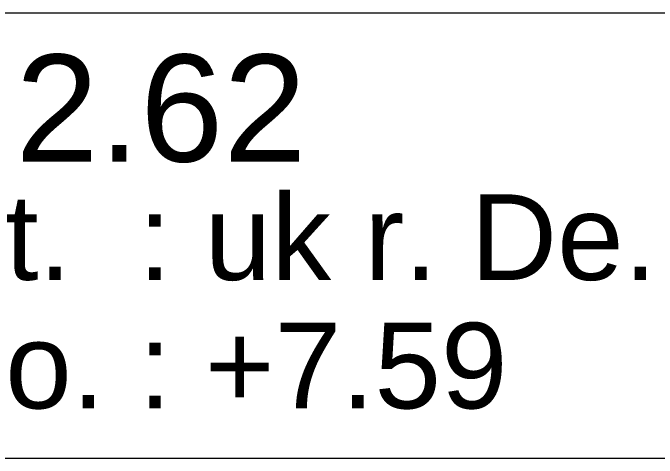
# Model space of a CAD drawing. Header units: metres. Extents: x 0.003 to 0.843, y 0.003 to 0.597.
# Drawn here: x 0.52644 to 0.54148, y 0.16844 to 0.17884 of the extents above; entities that cross this region are included whole.
import ezdxf

# ---------------------------------------------------------------- set-up
doc = ezdxf.new("R2010")
doc.units = ezdxf.units.M
doc.linetypes.add('AUSGEZOGEN', pattern=[0])
doc.linetypes.add('STRICHPUNKT', pattern=[25.4, 12.7, -6.35, 0, -6.35])
for name, color, linetype, lineweight in [('Text Koten', 7, 'AUSGEZOGEN', 25), ('Vorhangbrett', 7, 'AUSGEZOGEN', 13), ('Werkplan- Ausfuehrungsmasse', 7, 'AUSGEZOGEN', 13)]:
    doc.layers.add(name, color=color, linetype=linetype, lineweight=lineweight)
doc.styles.add('ARIAL', font='ARIAL.TTF')

msp = doc.modelspace()

# ---------------------------------------------------------------- linework, layer by layer
at = {"layer": 'Vorhangbrett', "color": 191, "linetype": 'STRICHPUNKT', "lineweight": 13, "true_color": 0xbe96ea}
msp.add_line((0.49086, 0.16844), (0.62526, 0.16844), dxfattribs=at)
at = {"layer": 'Werkplan- Ausfuehrungsmasse', "color": 7, "linetype": 'AUSGEZOGEN', "lineweight": 13}
msp.add_line((0.49686, 0.17884), (0.56276, 0.17884), dxfattribs=at)

# ---------------------------------------------------------------- texts
at = {"layer": 'Text Koten', "color": 7, "linetype": 'AUSGEZOGEN', "lineweight": 25, "char_height": 0.002, "width": 0.001, "attachment_point": 7, "style": 'ARIAL'}
for s, insert in [('uk\\~r.\\~St.\\~\\~:\\~uk\\~r.\\~De.', (0.518193, 0.172573)), ('ok\\~r.\\~Bo.\\~:\\~+7.59', (0.518193, 0.169573))]:
    msp.add_mtext(s, dxfattribs=dict(at, insert=insert))
at = {"layer": 'Werkplan- Ausfuehrungsmasse', "color": 7, "linetype": 'AUSGEZOGEN', "lineweight": 13, "insert": (0.526503, 0.17533), "char_height": 0.0025, "width": 0.00125, "attachment_point": 7, "style": 'ARIAL'}
msp.add_mtext('2.62', dxfattribs=at)

doc.saveas('drawing.dxf')
